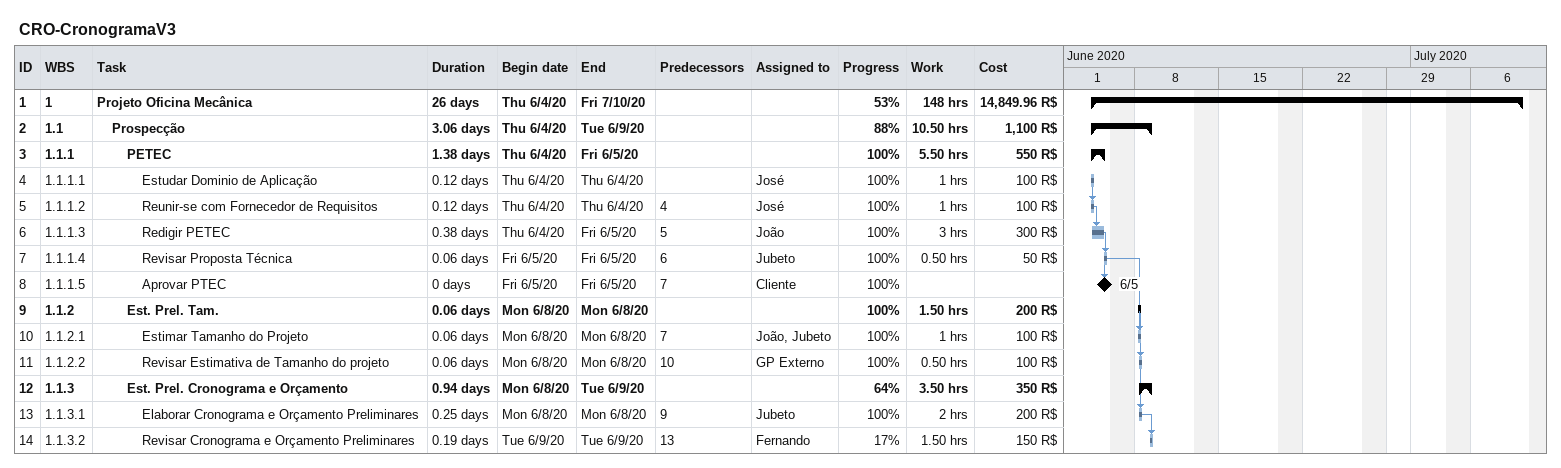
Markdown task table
CRO-CronogramaV3

| ID | WBS | Task | Duration | Start | Finish | Predecessors | Resources | % complete | Work (h) | Cost (R$) |
|---|---|---|---|---|---|---|---|---|---|---|
| 1 | 1 | **Projeto Oficina Mecânica** | 26d | 2020-06-04 | 2020-07-10 |  |  | 53 | 148 | 14849.96 |
| 2 | 1.1 | **Prospecção** | 3.06d | 2020-06-04 | 2020-06-09 |  |  | 88 | 10.50 | 1100 |
| 3 | 1.1.1 | **PETEC** | 1.38d | 2020-06-04 | 2020-06-05 |  |  | 100 | 5.50 | 550 |
| 4 | 1.1.1.1 | Estudar Dominio de Aplicação | 0.12d | 2020-06-04 | 2020-06-04 |  | José | 100 | 1 | 100 |
| 5 | 1.1.1.2 | Reunir-se com Fornecedor de Requisitos | 0.12d | 2020-06-04 | 2020-06-04 | 4 | José | 100 | 1 | 100 |
| 6 | 1.1.1.3 | Redigir PETEC | 0.38d | 2020-06-04 | 2020-06-05 | 5 | João | 100 | 3 | 300 |
| 7 | 1.1.1.4 | Revisar Proposta Técnica | 0.06d | 2020-06-05 | 2020-06-05 | 6 | Jubeto | 100 | 0.50 | 50 |
| 8 | 1.1.1.5 | Aprovar PTEC | 0d | 2020-06-05 | 2020-06-05 | 7 | Cliente | 100 |  |  |
| 9 | 1.1.2 | **Est. Prel. Tam.** | 0.06d | 2020-06-08 | 2020-06-08 |  |  | 100 | 1.50 | 200 |
| 10 | 1.1.2.1 | Estimar Tamanho do Projeto | 0.06d | 2020-06-08 | 2020-06-08 | 7 | João, Jubeto | 100 | 1 | 100 |
| 11 | 1.1.2.2 | Revisar Estimativa de Tamanho do projeto | 0.06d | 2020-06-08 | 2020-06-08 | 10 | GP Externo | 100 | 0.50 | 100 |
| 12 | 1.1.3 | **Est. Prel. Cronograma e Orçamento** | 0.94d | 2020-06-08 | 2020-06-09 |  |  | 64 | 3.50 | 350 |
| 13 | 1.1.3.1 | Elaborar Cronograma e Orçamento Preliminares | 0.25d | 2020-06-08 | 2020-06-08 | 9 | Jubeto | 100 | 2 | 200 |
| 14 | 1.1.3.2 | Revisar Cronograma e Orçamento Preliminares | 0.19d | 2020-06-09 | 2020-06-09 | 13 | Fernando | 17 | 1.50 | 150 |
